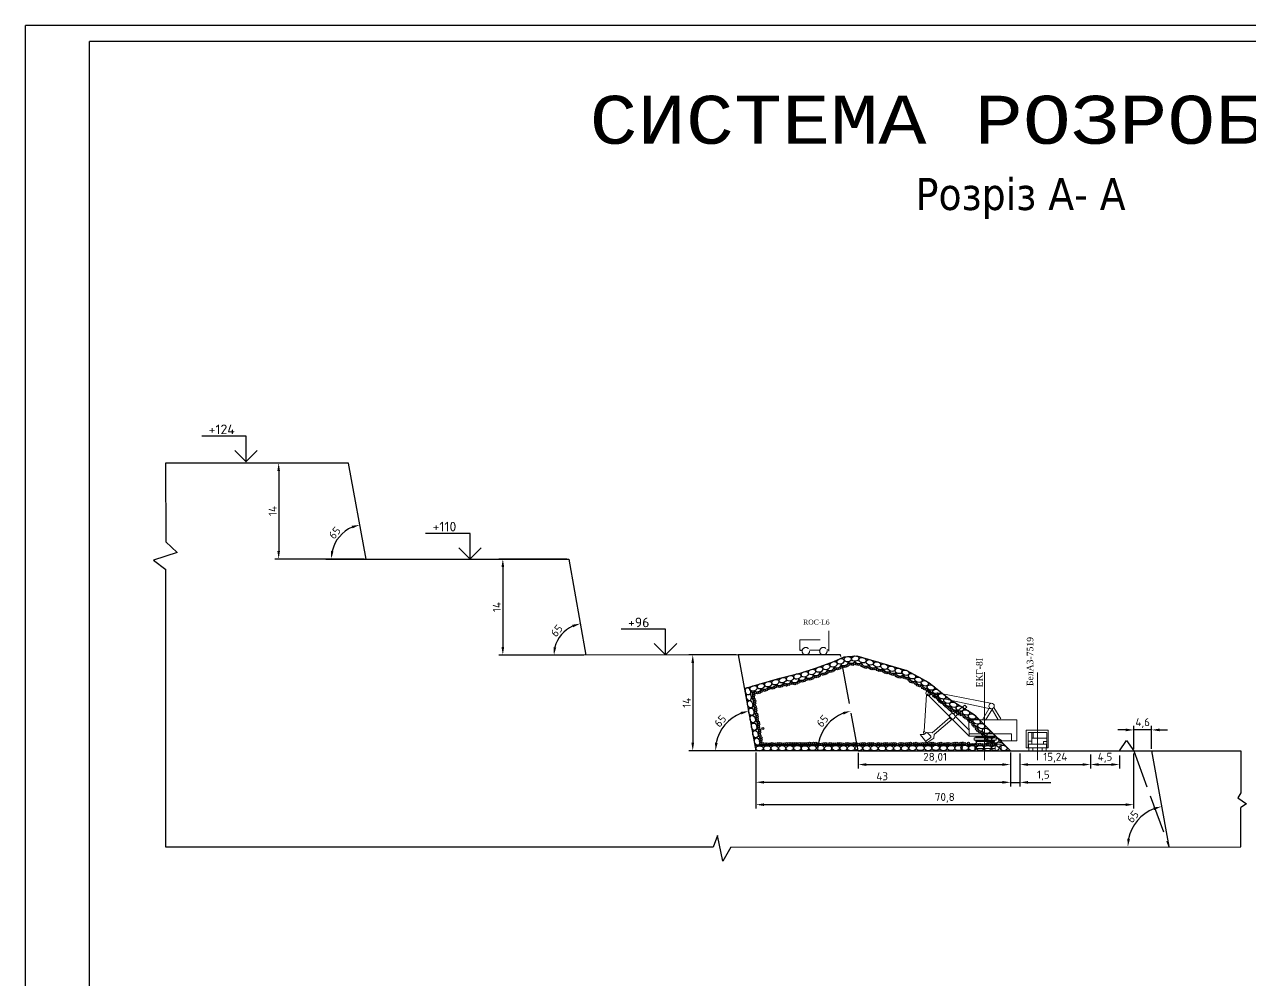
# Model space of a CAD drawing. Header units: millimetres. Extents: x 1400 to 4853, y -623 to 1865.
# Drawn here: x 3108.2 to 3491.1, y 898.7 to 1197.4 of the extents above; entities that cross this region are included whole.
import ezdxf

# ---------------------------------------------------------------- set-up
doc = ezdxf.new("R2010")
doc.units = ezdxf.units.MM
doc.linetypes.add('ACAD_ISO02W100', pattern=[15, 12, -3])
doc.linetypes.add('BORDER2', pattern=[22.225, 6.35, -3.175, 6.35, -3.175, 0, -3.175])
doc.styles.get("Standard").update_dxf_attribs({"font": 'isocpeur.ttf'})
doc.styles.add('стиль2', font='isocteur.ttf')
doc.dimstyles.new('ISO-25', dxfattribs={"dimtxt": 2.5, "dimasz": 2.5, "dimexe": 1.25, "dimexo": 0.625, "dimtad": 1, "dimtxsty": 'Standard', "dimcen": 2.5, "dimadec": 0, "dimazin": 0, "dimtfac": 1, "dimtmove": 0, "dimatfit": 3, "dimfxl": 1, "dimarcsym": 0})

# ---------------------------------------------------------------- blocks, each defined once
blk = doc.blocks.new('*D12')
at = {"color": 0, "lineweight": -2, "transparency": 16777216}
blk.add_line((3367.92, 970.48), (3354.66, 970.49), dxfattribs=at)
blk.add_arc((3368.55, 970.48), 12.64, 111.73, 168.641, dxfattribs=at)
at = {"color": 0, "transparency": 16777216}
for points in [[(3363.75, 982.62), (3363.98, 981.82), (3366.27, 982.92)], [(3356.57, 972.93), (3355.74, 973.01), (3355.91, 970.49)]]:
    blk.add_solid(points, dxfattribs=at)
at = {"layer": 'Defpoints', "color": 0, "transparency": 16777216}
for p in [(3363.06, 1000.46), (3360.96, 980.59), (3368.55, 970.48), (3368.55, 970.48), (3488.08, 970.47)]:
    blk.add_point(p, dxfattribs=at)
at = {"color": 0, "transparency": 16777216, "insert": (3357.38, 979.79), "char_height": 2.5, "attachment_point": 5, "rotation": 50.1855}
blk.add_mtext('65', dxfattribs=at)
blk = doc.blocks.new('*D13')
at = {"color": 0, "lineweight": -2, "transparency": 16777216}
blk.add_line((3336.02, 970.49), (3322.76, 970.49), dxfattribs=at)
blk.add_arc((3336.65, 970.49), 12.64, 111.73, 168.6473, dxfattribs=at)
at = {"color": 0, "transparency": 16777216}
for points in [[(3331.85, 982.63), (3332.09, 981.83), (3334.37, 982.92)], [(3324.67, 972.93), (3323.84, 973.02), (3324.01, 970.49)]]:
    blk.add_solid(points, dxfattribs=at)
at = {"layer": 'Defpoints', "color": 0, "transparency": 16777216}
for p in [(3331.16, 1000.46), (3329.06, 980.59), (3336.65, 970.49), (3336.65, 970.49), (3456.25, 970.49)]:
    blk.add_point(p, dxfattribs=at)
at = {"color": 0, "transparency": 16777216, "insert": (3325.48, 979.8), "char_height": 2.5, "attachment_point": 5, "rotation": 50.1886}
blk.add_mtext('65', dxfattribs=at)
blk = doc.blocks.new('*D4')
at = {"color": 0, "lineweight": -2, "transparency": 16777216}
for p, q in [((3452.1, 977.01), (3449.6, 977.01)), ((3454.6, 971.11), (3454.6, 978.26)), ((3460.18, 977.01), (3454.6, 977.01)), ((3460.18, 971.1), (3460.18, 978.26)), ((3462.68, 977.01), (3465.18, 977.01))]:
    blk.add_line(p, q, dxfattribs=at)
at = {"color": 0, "transparency": 16777216}
for points in [[(3452.1, 977.43), (3452.1, 976.59), (3454.6, 977.01)], [(3462.68, 977.43), (3462.68, 976.59), (3460.18, 977.01)]]:
    blk.add_solid(points, dxfattribs=at)
at = {"layer": 'Defpoints', "color": 0, "transparency": 16777216}
for p in [(3454.6, 977.01), (3454.6, 970.49), (3460.18, 970.47)]:
    blk.add_point(p, dxfattribs=at)
at = {"color": 0, "transparency": 16777216, "insert": (3457.39, 979.14), "char_height": 2.5, "attachment_point": 5}
blk.add_mtext('4,6', dxfattribs=at)
blk = doc.blocks.new('*D14')
at = {"color": 0, "lineweight": -2, "transparency": 16777216}
blk.add_arc((3465.54, 940.5), 12.77, 111.4684, 168.7794, dxfattribs=at)
at = {"color": 0, "transparency": 16777216}
for points in [[(3460.76, 952.79), (3460.98, 951.99), (3463.28, 953.07)], [(3453.43, 942.95), (3452.6, 943.03), (3452.78, 940.5)]]:
    blk.add_solid(points, dxfattribs=at)
at = {"layer": 'Defpoints', "color": 0, "transparency": 16777216}
for p in [(3460.13, 970.47), (3457.89, 950.72), (3398.51, 940.49), (3465.53, 940.6), (3488.1, 940.51)]:
    blk.add_point(p, dxfattribs=at)
at = {"color": 0, "transparency": 16777216, "insert": (3454.29, 949.91), "char_height": 2.5, "attachment_point": 5, "rotation": 50.1239}
blk.add_mtext('65', dxfattribs=at)
blk = doc.blocks.new('*D5')
at = {"color": 0, "lineweight": -2, "transparency": 16777216}
for p, q in [((3336.63, 969.97), (3336.63, 959.41)), ((3416.07, 969.97), (3416.07, 959.41)), ((3339.13, 960.66), (3413.57, 960.66))]:
    blk.add_line(p, q, dxfattribs=at)
at = {"color": 0, "transparency": 16777216}
for points in [[(3339.13, 961.07), (3339.13, 960.24), (3336.63, 960.66)], [(3413.57, 961.07), (3413.57, 960.24), (3416.07, 960.66)]]:
    blk.add_solid(points, dxfattribs=at)
at = {"layer": 'Defpoints', "color": 0, "transparency": 16777216}
for p in [(3336.63, 970.6), (3416.07, 970.6), (3416.07, 960.66)]:
    blk.add_point(p, dxfattribs=at)
at = {"color": 0, "transparency": 16777216, "insert": (3376.05, 962.53), "char_height": 2.5, "attachment_point": 5}
blk.add_mtext('43', dxfattribs=at)
blk = doc.blocks.new('*D6')
at = {"color": 0, "lineweight": -2, "transparency": 16777216}
for p, q in [((3368.55, 969.86), (3368.55, 964.94)), ((3416.07, 969.97), (3416.07, 964.94)), ((3371.05, 966.19), (3413.57, 966.19))]:
    blk.add_line(p, q, dxfattribs=at)
at = {"color": 0, "transparency": 16777216}
for points in [[(3371.05, 966.6), (3371.05, 965.77), (3368.55, 966.19)], [(3413.57, 966.6), (3413.57, 965.77), (3416.07, 966.19)]]:
    blk.add_solid(points, dxfattribs=at)
at = {"layer": 'Defpoints', "color": 0, "transparency": 16777216}
for p in [(3368.55, 970.48), (3416.07, 970.6), (3416.07, 966.19)]:
    blk.add_point(p, dxfattribs=at)
at = {"color": 0, "transparency": 16777216, "insert": (3392.58, 968.31), "char_height": 2.5, "attachment_point": 5}
blk.add_mtext('28,01', dxfattribs=at)
blk = doc.blocks.new('*D7')
at = {"color": 0, "lineweight": -2, "transparency": 16777216}
for p, q in [((3416.07, 969.66), (3416.07, 959.37)), ((3419.07, 969.66), (3419.07, 959.37)), ((3413.57, 960.62), (3411.07, 960.62)), ((3416.07, 960.62), (3419.07, 960.62)), ((3421.57, 960.62), (3428.7, 960.62))]:
    blk.add_line(p, q, dxfattribs=at)
at = {"color": 0, "transparency": 16777216}
for points in [[(3413.57, 961.04), (3413.57, 960.21), (3416.07, 960.62)], [(3421.57, 961.04), (3421.57, 960.21), (3419.07, 960.62)]]:
    blk.add_solid(points, dxfattribs=at)
at = {"layer": 'Defpoints', "color": 0, "transparency": 16777216}
for p in [(3416.07, 970.28), (3419.07, 970.28), (3419.07, 960.62)]:
    blk.add_point(p, dxfattribs=at)
at = {"color": 0, "transparency": 16777216, "insert": (3426.39, 962.75), "char_height": 2.5, "attachment_point": 5}
blk.add_mtext('1,5', dxfattribs=at)
blk = doc.blocks.new('*D8')
at = {"color": 0, "lineweight": -2, "transparency": 16777216}
for p, q in [((3419.07, 969.35), (3419.07, 964.94)), ((3441.11, 969.35), (3441.11, 964.94)), ((3421.57, 966.19), (3438.61, 966.19))]:
    blk.add_line(p, q, dxfattribs=at)
at = {"color": 0, "transparency": 16777216}
for points in [[(3421.57, 966.61), (3421.57, 965.78), (3419.07, 966.19)], [(3438.61, 966.61), (3438.61, 965.78), (3441.11, 966.19)]]:
    blk.add_solid(points, dxfattribs=at)
at = {"layer": 'Defpoints', "color": 0, "transparency": 16777216}
for p in [(3419.07, 969.97), (3441.11, 969.97), (3441.11, 966.19)]:
    blk.add_point(p, dxfattribs=at)
at = {"color": 0, "transparency": 16777216, "insert": (3430.09, 968.32), "char_height": 2.5, "attachment_point": 5}
blk.add_mtext('15,24', dxfattribs=at)
blk = doc.blocks.new('*D9')
at = {"color": 0, "lineweight": -2, "transparency": 16777216}
for p, q in [((3441.11, 969.03), (3441.11, 964.94)), ((3450.15, 969.03), (3450.15, 964.94)), ((3443.61, 966.19), (3447.65, 966.19))]:
    blk.add_line(p, q, dxfattribs=at)
at = {"color": 0, "transparency": 16777216}
for points in [[(3443.61, 966.61), (3443.61, 965.78), (3441.11, 966.19)], [(3447.65, 966.61), (3447.65, 965.78), (3450.15, 966.19)]]:
    blk.add_solid(points, dxfattribs=at)
at = {"layer": 'Defpoints', "color": 0, "transparency": 16777216}
for p in [(3441.11, 969.66), (3450.15, 969.66), (3450.15, 966.19)]:
    blk.add_point(p, dxfattribs=at)
at = {"color": 0, "transparency": 16777216, "insert": (3445.63, 968.32), "char_height": 2.5, "attachment_point": 5}
blk.add_mtext('4,5', dxfattribs=at)
blk = doc.blocks.new('*D10')
at = {"color": 0, "lineweight": -2, "transparency": 16777216}
for p, q in [((3336.63, 969.66), (3336.63, 952.41)), ((3454.57, 969.66), (3454.57, 952.41)), ((3339.13, 953.66), (3452.07, 953.66))]:
    blk.add_line(p, q, dxfattribs=at)
at = {"color": 0, "transparency": 16777216}
for points in [[(3339.13, 954.07), (3339.13, 953.24), (3336.63, 953.66)], [(3452.07, 954.07), (3452.07, 953.24), (3454.57, 953.66)]]:
    blk.add_solid(points, dxfattribs=at)
at = {"layer": 'Defpoints', "color": 0, "transparency": 16777216}
for p in [(3336.63, 970.29), (3454.57, 970.29), (3454.57, 953.66)]:
    blk.add_point(p, dxfattribs=at)
at = {"color": 0, "transparency": 16777216, "insert": (3395.6, 955.78), "char_height": 2.5, "attachment_point": 5}
blk.add_mtext('70,8', dxfattribs=at)
blk = doc.blocks.new('*D15')
at = {"color": 0, "lineweight": -2, "transparency": 16777216}
blk.add_line((3274.24, 1000.38), (3272.29, 1000.37), dxfattribs=at)
blk.add_arc((3283.52, 1000.39), 9.98, 114.5018, 165.7071, dxfattribs=at)
at = {"color": 0, "transparency": 16777216}
for points in [[(3279.26, 1009.87), (3279.51, 1009.08), (3281.77, 1010.22)], [(3274.26, 1002.8), (3273.43, 1002.91), (3273.54, 1000.37)]]:
    blk.add_solid(points, dxfattribs=at)
at = {"layer": 'Defpoints', "color": 0, "transparency": 16777216}
for p in [(3278.17, 1030.39), (3277.55, 1008.39), (3274.87, 1000.38), (3283.52, 1000.4), (3331.16, 1000.46)]:
    blk.add_point(p, dxfattribs=at)
at = {"color": 0, "transparency": 16777216, "insert": (3274.4, 1008.01), "char_height": 2.5, "attachment_point": 5, "rotation": 50.1044}
blk.add_mtext('65', dxfattribs=at)
blk = doc.blocks.new('*D16')
at = {"color": 0, "lineweight": -2, "transparency": 16777216}
blk.add_arc((3214.89, 1030.4), 10.88, 113.5752, 166.7922, dxfattribs=at)
at = {"color": 0, "transparency": 16777216}
for points in [[(3210.42, 1040.77), (3210.67, 1039.97), (3212.93, 1041.1)], [(3204.72, 1032.84), (3203.89, 1032.93), (3204.02, 1030.4)]]:
    blk.add_solid(points, dxfattribs=at)
at = {"layer": 'Defpoints', "color": 0, "transparency": 16777216}
for p in [(3209.4, 1060.38), (3208.36, 1039.09), (3202.29, 1030.4), (3214.89, 1030.4), (3278.17, 1030.39)]:
    blk.add_point(p, dxfattribs=at)
at = {"color": 0, "transparency": 16777216, "insert": (3205.08, 1038.58), "char_height": 2.5, "attachment_point": 5, "rotation": 50.1837}
blk.add_mtext('65', dxfattribs=at)
blk = doc.blocks.new('*D138')
at = {"color": 0, "lineweight": -2, "transparency": 16777216}
for p, q in [((3330.43, 1000.46), (3315.64, 1000.46)), ((3316.89, 997.96), (3316.89, 972.99)), ((3336.02, 970.49), (3315.64, 970.49))]:
    blk.add_line(p, q, dxfattribs=at)
at = {"color": 0, "transparency": 16777216}
for points in [[(3316.48, 997.96), (3317.31, 997.96), (3316.89, 1000.46)], [(3316.48, 972.99), (3317.31, 972.99), (3316.89, 970.49)]]:
    blk.add_solid(points, dxfattribs=at)
at = {"layer": 'Defpoints', "color": 0, "transparency": 16777216}
for p in [(3331.06, 1000.46), (3316.89, 970.49), (3336.65, 970.49)]:
    blk.add_point(p, dxfattribs=at)
at = {"color": 0, "transparency": 16777216, "insert": (3315.02, 985.47), "char_height": 2.5, "attachment_point": 5, "rotation": 90}
blk.add_mtext('14', dxfattribs=at)
blk = doc.blocks.new('*D139')
at = {"color": 0, "lineweight": -2, "transparency": 16777216}
for p, q in [((3277.55, 1030.39), (3256.34, 1030.39)), ((3257.59, 1027.89), (3257.59, 1002.9)), ((3282.9, 1000.4), (3256.34, 1000.4))]:
    blk.add_line(p, q, dxfattribs=at)
at = {"color": 0, "transparency": 16777216}
for points in [[(3257.17, 1027.89), (3258, 1027.89), (3257.59, 1030.39)], [(3257.17, 1002.9), (3258, 1002.9), (3257.59, 1000.4)]]:
    blk.add_solid(points, dxfattribs=at)
at = {"layer": 'Defpoints', "color": 0, "transparency": 16777216}
for p in [(3278.17, 1030.39), (3257.59, 1000.4), (3283.52, 1000.4)]:
    blk.add_point(p, dxfattribs=at)
at = {"color": 0, "transparency": 16777216, "insert": (3255.71, 1015.39), "char_height": 2.5, "attachment_point": 5, "rotation": 90}
blk.add_mtext('14', dxfattribs=at)
blk = doc.blocks.new('*D140')
at = {"color": 0, "lineweight": -2, "transparency": 16777216}
for p, q in [((3208.78, 1060.38), (3186.34, 1060.38)), ((3187.59, 1057.88), (3187.59, 1032.9)), ((3214.27, 1030.4), (3186.34, 1030.4))]:
    blk.add_line(p, q, dxfattribs=at)
at = {"color": 0, "transparency": 16777216}
for points in [[(3187.17, 1057.88), (3188.01, 1057.88), (3187.59, 1060.38)], [(3187.17, 1032.9), (3188.01, 1032.9), (3187.59, 1030.4)]]:
    blk.add_solid(points, dxfattribs=at)
at = {"layer": 'Defpoints', "color": 0, "transparency": 16777216}
for p in [(3209.4, 1060.38), (3187.59, 1030.4), (3214.89, 1030.4)]:
    blk.add_point(p, dxfattribs=at)
at = {"color": 0, "transparency": 16777216, "insert": (3185.72, 1045.39), "char_height": 2.5, "attachment_point": 5, "rotation": 90}
blk.add_mtext('14', dxfattribs=at)

msp = doc.modelspace()

# ---------------------------------------------------------------- linework, layer by layer
at = {"lineweight": 30}
for p, q in [((3177.4057, 1068.7569), (3163.5432, 1068.7569)), ((3177.4057, 1060.7569), (3177.4057, 1068.7569)), ((3173.8682, 1064.2662), (3177.4038, 1060.7307)), ((3180.915, 1064.2662), (3177.3794, 1060.7307)), ((3247.3465, 1038.3699), (3233.484, 1038.3699)), ((3247.3465, 1030.3699), (3247.3465, 1038.3699)), ((3243.809, 1033.8792), (3247.3445, 1030.3437)), ((3250.8558, 1033.8792), (3247.3202, 1030.3437)), ((3308.3642, 1008.4412), (3294.5017, 1008.4412)), ((3308.3642, 1000.4412), (3308.3642, 1008.4412)), ((3304.8408, 1003.9646), (3308.3763, 1000.429)), ((3311.8875, 1003.9646), (3308.352, 1000.429))]:
    msp.add_line(p, q, dxfattribs=at)
at = {"color": 7, "linetype": 'BORDER2', "lineweight": 9}
for p, q in [((3359.3773, 1007.9638), (3359.3773, 1000.3966)), ((3350.3634, 1005.183), (3359.3773, 1005.183)), ((3350.3634, 1001.8809), (3350.3634, 1005.183)), ((3356.5618, 1001.8809), (3353.3364, 1001.8809))]:
    msp.add_line(p, q, dxfattribs=at)
at = {"color": 7, "lineweight": 9}
for p, q in [((3408.0108, 967.5896), (3408.0108, 995.0604)), ((3424.5258, 967.5561), (3424.5258, 994.9948)), ((3389.1375, 976.6091), (3389.889, 987.9858)), ((3403.1712, 975.0995), (3390.0995, 988.1514)), ((3390.3432, 988.3048), (3393.1352, 987.5494)), ((3390.5183, 988.9507), (3393.2469, 988.3833)), ((3392.1214, 987.8203), (3398.2544, 982.0251)), ((3393.2988, 988.6273), (3410.3701, 985.3043)), ((3409.8415, 983.6353), (3392.9178, 987.2589)), ((3401.8185, 984.744), (3398.2732, 982.0685)), ((3398.8173, 981.2121), (3402.4696, 984.1165)), ((3401.8185, 984.744), (3402.4696, 984.1165)), ((3410.9434, 983.9924), (3413.0714, 980.4312)), ((3391.6862, 976.0945), (3397.1371, 980.878)), ((3397.8832, 980.3189), (3392.2872, 975.5561)), ((3398.8121, 981.2585), (3403.2363, 976.9172)), ((3403.0973, 980.1598), (3403.1712, 975.0995)), ((3418.0694, 980.1598), (3403.0973, 980.1598)), ((3409.3475, 983.6469), (3407.3792, 980.1921)), ((3410.4913, 983.6469), (3408.3633, 980.0857)), ((3410.4115, 983.3546), (3412.2468, 980.1921)), ((3418.0694, 973.5482), (3418.0694, 980.1598)), ((3388.9931, 976.4516), (3389.0575, 976.6091)), ((3389.0415, 975.5457), (3388.9931, 976.4516)), ((3389.0575, 976.6091), (3389.0939, 976.6091)), ((3389.0939, 976.6091), (3389.2474, 976.6091)), ((3389.2474, 976.6091), (3389.5608, 975.9809)), ((3388.466, 974.9184), (3387.8644, 975.5457)), ((3387.8644, 975.5457), (3389.0415, 975.5457)), ((3390.0356, 972.9582), (3388.466, 974.9184)), ((3389.0415, 975.5457), (3389.8525, 976.2252)), ((3391.2127, 974.6571), (3389.7217, 973.5071)), ((3389.8525, 976.2252), (3391.6862, 976.0945)), ((3392.1545, 974.4218), (3390.0356, 972.9582)), ((3390.0997, 976.2076), (3391.2127, 975.023)), ((3391.2127, 975.023), (3391.2127, 974.6571)), ((3392.2872, 975.5561), (3392.1545, 974.4218)), ((3403.1712, 975.8013), (3416.4058, 975.8013)), ((3403.1712, 975.0995), (3411.3782, 975.0995)), ((3404.9321, 972.4747), (3405.7279, 973.3593)), ((3411.2961, 972.5082), (3410.5314, 973.3593)), ((3411.3782, 975.0995), (3413.5593, 973.5482)), ((3413.5593, 973.5482), (3418.0694, 973.5482)), ((3416.4058, 975.8013), (3416.4058, 973.622)), ((3421.7294, 973.4468), (3422.8409, 973.4468)), ((3422.7668, 974.434), (3427.4004, 974.434)), ((3422.7792, 976.1986), (3422.7792, 972.4967)), ((3423.2361, 976.2109), (3423.2361, 974.471)), ((3426.374, 972.5783), (3426.374, 973.4066)), ((3426.374, 973.4066), (3427.4004, 973.4066)), ((3411.2966, 971.1957), (3404.9321, 971.1957))]:
    msp.add_line(p, q, dxfattribs=at)
at = {"color": 3, "lineweight": 80, "ltscale": 0.5, "const_width": 0.5}
for points in [[(3108.5082, 356.1429), (3108.5082, 356.1429), (3108.4717, 1197.1429)], [(3108.4717, 1197.1429), (3108.4717, 1197.1429), (3702.4717, 1197.1429)]]:
    msp.add_lwpolyline(points, dxfattribs=at)
at = {"color": 7, "lineweight": 50, "const_width": 0.5}
for points in [[(3128.4717, 1192.1429), (3128.4717, 1192.1429), (3128.4717, 361.1429)], [(3128.4717, 1192.1429), (3128.4717, 1192.1429), (3697.4717, 1192.1429)]]:
    msp.add_lwpolyline(points, dxfattribs=at)
at = {"color": 7}
for points in [[(3177.5051, 1060.3783), (3152.2968, 1060.3783), (3152.2968, 1060.3783)], [(3152.2968, 1060.3783), (3152.3599, 1035.7423)], [(3209.4038, 1060.3783), (3177.4038, 1060.3783)], [(3214.8934, 1030.4004), (3209.4038, 1060.3783)], [(3209.4038, 1060.3783), (3209.4038, 1060.3783)], [(3152.3599, 1035.7423), (3155.8391, 1032.3896), (3148.4868, 1030.0685), (3152.3599, 1027.1027)], [(3202.289, 1030.4004), (3278.1701, 1030.3873)], [(3261.9272, 1030.3953), (3261.0983, 1030.3909)], [(3261.9272, 1030.3953), (3262.414, 1030.3952)], [(3278.1701, 1030.3873), (3283.5219, 1000.3982)], [(3152.3599, 940.3971), (3152.3599, 1027.1027)], [(3331.1594, 1000.465), (3274.8688, 1000.3762), (3274.8688, 1000.3762)], [(3363.0586, 1000.4618), (3331.0586, 1000.4618)], [(3336.6491, 970.487), (3331.1594, 1000.465)], [(3333.0336, 989.9585), (3337.5953, 991.3464), (3344.0412, 993.1309), (3350.7845, 994.8535), (3355.2081, 996.2797), (3355.2081, 996.2797), (3360.9597, 998.3853), (3364.1738, 999.859), (3368.1491, 1000.1698), (3383.7934, 995.5701), (3390.5843, 991.8495), (3397.3929, 986.4377), (3404.7441, 981.803), (3416.0689, 970.4787)], [(3350.3634, 1001.8809), (3351.0843, 1001.8809)], [(3359.381, 1001.9553), (3358.8016, 1001.9553)], [(3363.0586, 1000.4618), (3363.0586, 1000.4618)], [(3333.0808, 989.9728), (3333.2143, 989.291)], [(3333.2143, 989.291), (3333.3524, 988.5264)], [(3450.1455, 970.4867), (3452.2945, 973.6578), (3454.5915, 970.4867)], [(3368.5483, 970.4839), (3324.0112, 970.487)], [(3402.9874, 972.0932), (3336.3625, 972.0932)], [(3368.5483, 970.4839), (3488.0807, 970.4708)], [(3415.5821, 970.4787), (3414.7532, 970.4744)], [(3415.5821, 970.4787), (3416.0689, 970.4787)], [(3460.1345, 970.4708), (3465.5258, 940.6018)], [(3488.0807, 970.4708), (3488.0807, 957.3477)], [(3488.0807, 957.3477), (3487.101, 955.7864), (3489.8171, 953.9536), (3488.0956, 952.7996)], [(3488.0956, 940.5112), (3488.0956, 952.7996)], [(3328.7368, 940.4), (3326.2905, 935.9874), (3324.6553, 944.059), (3323.2245, 940.3808), (3152.3599, 940.3971)], [(3328.7368, 940.4), (3488.0956, 940.5112)]]:
    msp.add_lwpolyline(points, dxfattribs=at)
at = {"color": 7, "linetype": 'ACAD_ISO02W100'}
for points in [[(3368.5483, 970.4839), (3363.0586, 1000.4618)], [(3454.5915, 970.4867), (3465.5258, 940.6018)]]:
    msp.add_lwpolyline(points, dxfattribs=at)
at = {"color": 7, "lineweight": 9}
for points in [[(3393.036, 988.4174), (3393.1148, 988.5191), (3393.186, 988.5849), (3393.2498, 988.62), (3393.3065, 988.6296), (3393.3563, 988.6188), (3393.3995, 988.5927), (3393.4363, 988.5565), (3393.467, 988.5154), (3393.4918, 988.4735), (3393.5113, 988.4315), (3393.526, 988.3889), (3393.5365, 988.3454), (3393.5433, 988.3006), (3393.547, 988.2541), (3393.5481, 988.2055), (3393.5473, 988.1545), (3393.5448, 988.1008), (3393.5406, 988.0447), (3393.5344, 987.9868), (3393.5261, 987.9274), (3393.5153, 987.8671), (3393.5017, 987.8062), (3393.4852, 987.7453), (3393.4655, 987.6848), (3393.4424, 987.6252), (3393.4162, 987.5673), (3393.3873, 987.5118), (3393.356, 987.4598), (3393.3228, 987.4118), (3393.288, 987.3688), (3393.252, 987.3317), (3393.2151, 987.3011), (3393.1778, 987.2776), (3393.1405, 987.2608), (3393.1035, 987.2498), (3393.0673, 987.2438), (3393.0323, 987.242), (3392.999, 987.2436), (3392.9677, 987.2478), (3392.9388, 987.2537), (3392.9128, 987.2612), (3392.8898, 987.2727), (3392.8701, 987.2909), (3392.8539, 987.3189), (3392.8413, 987.3596), (3392.8325, 987.4159), (3392.8278, 987.4908), (3392.8273, 987.5871)], [(3393.254, 988.3796), (3393.2898, 988.2352), (3393.314, 988.1219), (3393.325, 988.0299), (3393.3215, 987.9496), (3393.302, 987.8711), (3393.2652, 987.7849), (3393.2096, 987.6811), (3393.1339, 987.5501)]]:
    msp.add_lwpolyline(points, dxfattribs=at)
for points in [[(3421.0114, 976.9325), (3427.9018, 976.9325), (3427.9018, 971.4142), (3421.0114, 971.4142)], [(3403.0346, 972.4747), (3404.9321, 972.4747), (3404.9321, 970.4914), (3403.0346, 970.4914)], [(3404.7512, 974.5673), (3411.5943, 974.5673), (3411.5943, 973.8476), (3404.7512, 973.8476)], [(3405.2914, 973.7448), (3411.1312, 973.7448), (3411.1312, 973.3593), (3405.2914, 973.3593)], [(3405.3171, 975.1071), (3411.157, 975.1071), (3411.157, 974.7216), (3405.3171, 974.7216)], [(3411.2961, 972.5082), (3413.1936, 972.5082), (3413.1936, 970.5249), (3411.2961, 970.5249)], [(3421.6227, 976.2122), (3427.4195, 976.2122), (3427.4195, 971.3798), (3421.6227, 971.3798)], [(3421.7293, 972.5168), (3427.332, 972.5168), (3427.3126, 971.3798), (3421.7293, 971.3798)], [(3421.8488, 971.3834), (3423.1198, 971.3834), (3423.1198, 970.4857), (3421.8488, 970.4857)], [(3425.9626, 971.3834), (3427.2336, 971.3834), (3427.2336, 970.4857), (3425.9626, 970.4857)]]:
    msp.add_lwpolyline(points, close=True, dxfattribs=at)
at = {"color": 7, "linetype": 'BORDER2', "lineweight": 9}
for centre in [(3352.2079, 1001.5981), (3357.6903, 1001.5981)]:
    msp.add_circle(centre, 1.1634, dxfattribs=at)
at = {"color": 7}
for centre in [(3359.1548, 995.3288), (3359.795, 995.2784), (3360.4202, 995.3994), (3360.9646, 995.732), (3361.4739, 996.1207), (3362.1162, 996.0952), (3362.7267, 996.2669), (3363.2417, 996.6547), (3363.865, 996.82), (3364.5073, 996.8327), (3365.105, 997.0616), (3365.5883, 997.4812), (3366.2299, 997.5291), (3366.8716, 997.505), (3367.4572, 997.8097), (3368.0669, 997.5692), (3368.6926, 997.4248), (3369.3423, 997.505), (3369.7595, 997.0158), (3370.329, 996.703), (3370.9627, 996.5427), (3371.6216, 996.679), (3372.1911, 996.3662), (3372.7847, 996.1176), (3373.4264, 996.0855), (3374.0601, 996.2459), (3374.5495, 995.8369), (3375.1511, 995.6124), (3375.7768, 995.5964), (3376.4025, 995.4039), (3347.506, 991.484), (3348.1569, 991.5169), (3348.7995, 991.4439), (3349.4275, 991.5972), (3349.9606, 991.9623), (3350.5368, 992.2324), (3351.1721, 992.2178), (3351.7928, 992.4149), (3352.2967, 992.8164), (3352.932, 992.8383), (3353.5747, 992.8748), (3354.1735, 993.1085), (3354.6554, 993.5173), (3355.292, 993.6137), (3355.935, 993.7503), (3356.8875, 994.5217), (3357.5368, 994.387), (3358.2072, 994.5035), (3358.7716, 994.8097), (3376.9239, 995.019), (3377.5335, 994.8265), (3378.1664, 994.8467), (3378.7408, 994.5357), (3379.371, 994.3762), (3380.0012, 994.4559), (3380.3921, 993.9614), (3380.9585, 993.6504), (3381.5967, 993.5069), (3382.2428, 993.5866), (3382.8651, 993.4191), (3383.4634, 993.148), (3384.0936, 993.0682), (3384.4683, 992.5345), (3384.931, 992.0959), (3385.5453, 991.8965), (3386.1914, 991.8646), (3386.5903, 991.3781), (3335.6659, 988.8988), (3335.9323, 987.8557), (3336.48, 988.6521), (3337.1134, 988.5993), (3337.7336, 988.7576), (3338.2482, 989.0346), (3338.6836, 989.4832), (3339.3038, 989.3776), (3339.9108, 989.5227), (3340.4387, 989.813), (3341.0193, 990.09), (3341.6263, 990.0372), (3342.2201, 990.156), (3342.7338, 990.4765), (3343.3563, 990.6987), (3343.9343, 990.5802), (3344.5567, 990.6691), (3345.0903, 990.9802), (3345.7127, 991.1432), (3346.928, 991.1877), (3387.0929, 991.0033), (3387.6991, 990.796), (3388.3373, 990.7003), (3388.7043, 990.1659), (3389.2388, 989.823), (3389.8575, 989.6589), (3390.3442, 989.2602), (3390.7989, 988.7976), (3391.3413, 988.4706), (3391.9237, 988.1756), (3392.2348, 987.6093), (3335.7991, 987.2271), (3336.0123, 984.7831), (3336.0176, 986.6357), (3336.2414, 986.0337), (3336.2521, 985.3891), (3336.4013, 984.2823), (3336.6091, 983.6697), (3392.7294, 987.2106), (3393.3277, 986.9793), (3393.6946, 986.4529), (3394.0855, 985.9357), (3394.6259, 985.6167), (3395.264, 985.4891), (3395.5273, 984.8909), (3395.974, 984.4124), (3396.5404, 984.1333), (3397.1706, 984.0535), (3336.4812, 982.3996), (3336.5771, 983.0304), (3336.8596, 981.8775), (3336.9928, 980.6236), (3337.0354, 981.2595), (3337.0461, 979.9843), (3397.5615, 983.5431), (3398.0481, 983.1125), (3398.6384, 982.8812), (3399.2607, 982.8333), (3399.6117, 982.299), (3400.1459, 981.9405), (3400.7458, 981.7236), (3401.3712, 981.647), (3401.6903, 981.1111), (3402.2136, 980.7283), (3402.8135, 980.5241), (3403.1653, 979.9971), (3337.3765, 979.4355), (3337.4191, 978.1782), (3337.4937, 977.5452), (3337.5097, 978.8175), (3337.7762, 976.9539), (3337.8561, 976.3146), (3338.7559, 977.4485), (3403.6491, 979.585), (3404.2404, 979.3163), (3404.3748, 978.6893), (3404.7869, 978.1877), (3405.3603, 977.9011), (3405.5574, 977.292), (3405.9446, 976.7637), (3406.5031, 976.4401), (3407.1388, 976.3201), (3337.6982, 975.6893), (3337.8812, 975.1021), (3338.0991, 972.6483), (3338.1026, 973.3019), (3338.1989, 974.5437), (3338.2856, 973.8987), (3338.7899, 972.7347), (3339.4519, 972.6196), (3340.1139, 972.6483), (3340.9486, 972.6771), (3341.697, 972.7347), (3342.2438, 972.5908), (3342.9346, 972.6483), (3343.5391, 972.7347), (3344.2011, 972.7059), (3344.8631, 972.6196), (3345.5539, 972.6771), (3346.2159, 972.7634), (3346.9067, 972.7059), (3347.6262, 972.7347), (3348.2882, 972.7347), (3348.9215, 972.7634), (3349.4683, 972.7634), (3350.0728, 972.7059), (3350.7636, 972.7634), (3351.4217, 972.704), (3352.0344, 972.704), (3352.7605, 972.772), (3353.3959, 972.8628), (3354.0086, 972.772), (3354.6212, 972.8401), (3355.3247, 972.8628), (3355.8693, 972.704), (3356.4593, 972.5679), (3357.0947, 972.5679), (3357.7073, 972.704), (3358.3881, 972.7267), (3359.0462, 972.6359), (3359.8404, 972.7267), (3360.453, 972.6813), (3361.0657, 972.6813), (3361.7246, 972.6586), (3362.3146, 972.7947), (3362.8802, 972.7826), (3363.5333, 972.6712), (3364.1545, 972.5438), (3364.7279, 972.703), (3365.381, 972.7667), (3365.9863, 972.5915), (3366.5915, 972.6393), (3367.2924, 972.7667), (3367.9136, 972.7508), (3368.5667, 972.5119), (3369.2675, 972.6393), (3369.8728, 972.7826), (3370.5578, 972.7667), (3371.2268, 972.5438), (3371.8639, 972.7349), (3372.5326, 972.7826), (3373.1219, 972.7349), (3373.6954, 972.5278), (3374.3962, 972.6712), (3374.9059, 972.7349), (3375.5909, 972.6552), (3376.1962, 972.5278), (3376.8333, 972.7508), (3377.5023, 972.7508), (3378.1554, 972.6393), (3378.8403, 972.703), (3379.5571, 972.7508), (3380.1942, 972.703), (3380.8154, 972.4641), (3381.5482, 972.7189), (3382.2649, 972.7508), (3382.8862, 972.6075), (3383.5392, 972.703), (3384.2242, 972.7826), (3384.8613, 972.8145), (3385.4753, 972.5756), (3386.0647, 972.7985), (3386.6859, 972.8304), (3387.3389, 972.6871), (3388.0398, 972.6393), (3388.661, 972.7508), (3389.3619, 972.7508), (3389.999, 972.6552), (3390.6202, 972.6712), (3391.2255, 972.8941), (3391.9104, 972.8304), (3392.4839, 972.6712), (3393.121, 972.5278), (3393.7416, 972.7826), (3394.3787, 972.8145), (3395.0477, 972.6393), (3395.6689, 972.6871), (3396.2742, 972.7985), (3396.9432, 972.7667), (3397.5485, 972.4801), (3398.1219, 972.7985), (3398.7591, 972.8782), (3399.4122, 972.8145), (3399.9856, 972.6871), (3400.6227, 972.8941), (3401.244, 972.91), (3401.8333, 972.7349), (3402.4067, 972.4641), (3402.9848, 972.8222), (3403.4118, 972.3195), (3404.0171, 972.431), (3404.6861, 972.3992), (3405.2913, 972.1125), (3405.8648, 972.431), (3406.5019, 972.5106), (3407.155, 972.4469), (3407.3578, 975.7128), (3407.7284, 972.3195), (3407.7675, 975.2255), (3408.3255, 974.9078), (3408.3656, 972.5265), (3408.6949, 974.3817), (3408.7585, 973.7391), (3408.9868, 972.5425), (3409.1611, 973.2306), (3409.7332, 972.9199), (3410.2065, 972.5245), (3410.8197, 972.3527), (3411.3962, 972.5661)]:
    msp.add_circle(centre, 0.3218, dxfattribs=at)
at = {"color": 7, "lineweight": 9}
for centre, radius in [((3390.4713, 988.5101), 0.7981), ((3410.196, 984.474), 0.8437), ((3397.9239, 981.217), 0.8821)]:
    msp.add_circle(centre, radius, dxfattribs=at)
at = {"color": 7}
for centre, start, end in [((3356.5057, 994.0436), 69.452097, 33.33044), ((3335.8364, 988.4897), 159.099649, 66.154341), ((3346.2907, 991.0691), 197.811832, 147.580196), ((3409.5761, 972.3673), 100.910631, 47.347189), ((3410.7343, 972.929), 137.723243, 15.691998), ((3410.1496, 972.0966), 130.296234, 34.544792)]:
    msp.add_arc(centre, 0.3218, start, end, dxfattribs=at)
for centre, major_axis in [((3363.0349, 998.439), (1.1178, 0.3822)), ((3365.2707, 999.1179), (1.1745, 0.1267)), ((3367.6303, 999.3017), (1.1745, 0.1267)), ((3369.9051, 998.7984), (-1.1295, 0.3461)), ((3354.1188, 995.0868), (1.1178, 0.3822)), ((3356.3834, 995.8642), (1.1178, 0.3822)), ((3358.6206, 996.6597), (1.1178, 0.3822)), ((3360.8729, 997.4869), (1.1178, 0.3822)), ((3372.1574, 998.1091), (-1.1295, 0.3461)), ((3374.4466, 997.4699), (-1.1295, 0.3461)), ((3376.7265, 996.7837), (-1.1295, 0.3461)), ((3378.9573, 996.122), (-1.1295, 0.3461)), ((3381.2127, 995.4602), (-1.1295, 0.3461)), ((3383.321, 994.872), (-1.1295, 0.3461)), ((3338.1453, 990.6583), (1.1178, 0.3822)), ((3340.4099, 991.2857), (1.1178, 0.3822)), ((3342.6925, 991.9131), (1.1178, 0.3822)), ((3344.998, 992.5405), (1.1178, 0.3822)), ((3347.2899, 993.1406), (1.1178, 0.3822)), ((3349.5896, 993.723), (1.1178, 0.3822)), ((3351.8678, 994.364), (1.1178, 0.3822)), ((3385.3557, 993.7937), (-1.1295, 0.3461)), ((3387.366, 992.6908), (-1.1295, 0.3461)), ((3389.3517, 991.5634), (-1.1295, 0.3461)), ((3334.1039, 989.0746), (0.2866, -1.146)), ((3335.8806, 989.9901), (1.1178, 0.3822)), ((3391.2638, 990.24), (-1.1295, 0.3461)), ((3392.9897, 988.8549), (-1.1295, 0.3461)), ((3394.7382, 987.4953), (-1.1295, 0.3461)), ((3334.779, 985.0251), (0.2866, -1.146)), ((3335.1647, 982.711), (0.2866, -1.146)), ((3396.4004, 986.1357), (-1.1295, 0.3461)), ((3398.2785, 984.8624), (-1.1295, 0.3461)), ((3400.3016, 983.6715), (-1.1295, 0.3461)), ((3335.6148, 980.397), (0.2866, -1.146)), ((3402.2349, 982.4465), (-1.1295, 0.3461)), ((3404.1138, 981.167), (-1.1295, 0.3461)), ((3405.557, 979.6698), (-1.1295, 0.3461)), ((3336.0327, 978.0187), (0.2866, -1.146)), ((3336.4507, 975.6726), (0.2866, -1.146)), ((3407.0001, 978.1998), (-1.1295, 0.3461)), ((3408.4978, 976.7026), (-1.1295, 0.3461)), ((3336.965, 973.3585), (0.2866, -1.146)), ((3409.9545, 975.2598), (-1.1295, 0.3461)), ((3411.3704, 973.7626), (-1.1295, 0.3461)), ((3337.7435, 971.214), (1.1813, 0)), ((3340.1412, 971.2506), (1.1813, 0)), ((3342.4669, 971.2875), (1.1813, 0)), ((3344.8295, 971.2875), (1.1813, 0)), ((3347.1922, 971.2875), (1.1813, 0)), ((3349.5548, 971.3244), (1.1813, 0)), ((3351.9174, 971.2506), (1.1813, 0)), ((3354.2801, 971.3613), (1.1813, 0)), ((3356.7535, 971.3982), (1.1813, 0)), ((3359.153, 971.2506), (1.1813, 0)), ((3361.5526, 971.3244), (1.1813, 0)), ((3363.9667, 971.2875), (1.1813, 0)), ((3366.3294, 971.2875), (1.1813, 0)), ((3368.7289, 971.3244), (1.1813, 0)), ((3371.2023, 971.2875), (1.1813, 0)), ((3373.5649, 971.2875), (1.1813, 0)), ((3376.0014, 971.2506), (1.1813, 0)), ((3378.4009, 971.2875), (1.1813, 0)), ((3380.7636, 971.2875), (1.1813, 0)), ((3383.0893, 971.2875), (1.1813, 0)), ((3385.5256, 971.3244), (1.1813, 0)), ((3387.9621, 971.3613), (1.1813, 0)), ((3390.3986, 971.3244), (1.1813, 0)), ((3392.7981, 971.3982), (1.1813, 0)), ((3395.1977, 971.3244), (1.1813, 0)), ((3397.5603, 971.3613), (1.1813, 0)), ((3399.886, 971.3613), (1.1813, 0)), ((3401.8426, 971.3982), (1.1813, 0)), ((3404.2434, 971.313), (1.1813, 0)), ((3406.6048, 971.3774), (1.1813, 0)), ((3408.9877, 971.313), (1.1813, 0)), ((3411.3491, 971.2915), (1.1813, 0)), ((3413.9028, 971.367), (-1.1295, 0.3461))]:
    msp.add_ellipse(centre, major_axis=major_axis, ratio=0.68731406, dxfattribs=at)
for centre, major_axis, start_param, end_param in [((3366.3057, 998.671), (-1.1295, 0.3461), 4.75291908, 4.87504658), ((3368.5774, 998.5861), (-1.1295, 0.3461), 4.65352343, 4.71881678), ((3355.4961, 994.8076), (-1.1596, -0.2252), 4.79916706, 4.8432434), ((3357.7253, 995.5505), (-1.1596, -0.2252), 6.5807524, 9.56058811), ((3357.7253, 995.5505), (-1.1596, -0.2252), 4.78410547, 4.80164369), ((3359.8696, 996.4207), (-1.1596, -0.2252), 6.70533674, 9.47255899), ((3359.8696, 996.4207), (-1.1596, -0.2252), 4.70033366, 4.76745371), ((3362.0351, 997.2272), (-1.1596, -0.2252), 6.71284017, 9.64785382), ((3362.0351, 997.2272), (-1.1596, -0.2252), 4.67307498, 4.69087511), ((3364.2856, 997.9489), (-1.1596, -0.2252), 6.40519238, 9.60782985), ((3364.2856, 997.9489), (-1.1596, -0.2252), 4.67276569, 4.67760746), ((3366.3057, 998.671), (-1.1295, 0.3461), 7.13655283, 9.62499413), ((3368.5774, 998.5861), (-1.1295, 0.3461), 6.82153771, 9.15229455), ((3370.7854, 997.7371), (-1.1295, 0.3461), 6.35087562, 9.35813772), ((3370.7854, 997.7371), (-1.1295, 0.3461), 4.69037438, 4.69195663), ((3372.9967, 997.2402), (-1.1295, 0.3461), 6.56432709, 9.22651718), ((3372.9967, 997.2402), (-1.1295, 0.3461), 4.57588935, 4.64646995), ((3375.2896, 996.7416), (-1.1295, 0.3461), 6.74547751, 9.00967207), ((3377.5586, 995.9854), (-1.1295, 0.3461), 0.36650061, 2.81281067), ((3377.5586, 995.9854), (-1.1295, 0.3461), 4.56003823, 4.65026855), ((3379.2704, 995.5477), (-1.1295, 0.3461), 4.0531939, 4.10546385), ((3341.69, 991.1838), (-1.1596, -0.2252), 4.65339677, 4.88073142), ((3344.0983, 991.7321), (-1.1596, -0.2252), 6.70152843, 9.19888025), ((3344.0983, 991.7321), (-1.1596, -0.2252), 4.77387147, 4.91363067), ((3346.4589, 992.2089), (-1.1596, -0.2252), 6.50888491, 9.38056251), ((3346.4589, 992.2089), (-1.1596, -0.2252), 4.85399791, 4.88806094), ((3348.8184, 992.6002), (-1.1596, -0.2252), 6.23931081, 9.62680434), ((3348.8184, 992.6002), (-1.1596, -0.2252), 4.88248736, 4.91075627), ((3351.0377, 993.3431), (-1.1596, -0.2252), 6.4605018, 9.48484556), ((3351.0377, 993.3431), (-1.1596, -0.2252), 4.85173959, 4.86354903), ((3353.3306, 993.9798), (-1.1596, -0.2252), 6.44913433, 9.60151553), ((3353.3306, 993.9798), (-1.1596, -0.2252), 4.87259597, 4.87435282), ((3355.4961, 994.8076), (-1.1596, -0.2252), 6.60524122, 9.50243947), ((3379.2704, 995.5477), (-1.1295, 0.3461), 7.07613372, 9.23106455), ((3381.4597, 994.6721), (-1.1295, 0.3461), 6.24146278, 9.44237827), ((3381.4597, 994.6721), (-1.1295, 0.3461), 4.06421912, 4.23774883), ((3383.7432, 994.2344), (-1.1295, 0.3461), 0.29520042, 2.40187089), ((3385.6937, 993.0139), (-1.1295, 0.3461), 0.05065692, 2.53672364), ((3387.7637, 991.9394), (-1.1295, 0.3461), 0.13494425, 2.42974162), ((3334.3932, 987.3391), (0.2866, -1.146), 3.75242392, 8.58215046), ((3334.7747, 988.0871), (0.2866, -1.146), 6.50377416, 8.91203229), ((3337.1357, 989.7535), (-1.1596, -0.2252), 6.70585486, 9.27659341), ((3337.1357, 989.7535), (-1.1596, -0.2252), 4.69257437, 4.77333758), ((3339.3771, 990.5402), (-1.1596, -0.2252), 6.85583279, 9.06760773), ((3339.3771, 990.5402), (-1.1596, -0.2252), 4.6319524, 4.83645526), ((3341.69, 991.1838), (-1.1596, -0.2252), 6.85149743, 9.05610382), ((3389.7798, 990.8255), (-1.1295, 0.3461), 0.17703051, 2.20139881), ((3391.7038, 989.552), (-1.1295, 0.3461), 0.24783863, 1.96962239), ((3393.442, 988.1326), (-1.1295, 0.3461), 0.21657655, 2.00935161), ((3335.1148, 985.8678), (0.2866, -1.146), 6.57692484, 8.91203229), ((3335.4644, 983.5978), (0.2866, -1.146), 6.6286365, 8.91203229), ((3395.1007, 986.6602), (-1.1295, 0.3461), 0.01372369, 2.08386008), ((3396.8788, 985.217), (-1.1295, 0.3461), 0.01379054, 2.30091432), ((3398.8215, 984.0005), (-1.1295, 0.3461), 0.12195562, 2.38462455), ((3335.8891, 981.2381), (0.2866, -1.146), 6.67036995, 8.91203229), ((3400.8069, 982.8693), (-1.1295, 0.3461), 0.16400955, 2.26664361), ((3400.8069, 982.8693), (-1.1295, 0.3461), 4.04412773, 4.32404534), ((3402.8564, 981.6954), (-1.1295, 0.3461), 0.30953572, 2.04451095), ((3404.4148, 980.4789), (-1.1295, 0.3461), 0.11376909, 1.79683471), ((3336.3511, 978.9284), (0.2866, -1.146), 6.59944191, 8.91203229), ((3336.7008, 976.6164), (0.2866, -1.146), 6.6951576, 8.87667372), ((3405.7385, 978.9636), (-1.1295, 0.3461), 6.25258277, 8.20306087), ((3406.9553, 977.4909), (-1.1295, 0.3461), 5.99998115, 8.44329767), ((3408.7273, 975.9756), (-1.1295, 0.3461), 0.0001123, 1.90853725), ((3406.9553, 977.4909), (-1.1295, 0.3461), 9.90231815, 10.03310682), ((3337.1129, 974.2443), (0.2866, -1.146), 6.8643433, 8.87249524), ((3338.7331, 971.6224), (1.1813, 0), 6.86471559, 8.89391487), ((3341.1915, 971.6631), (1.1813, 0), 6.86471559, 8.89391487), ((3343.6498, 971.6631), (1.1813, 0), 6.86471559, 8.89391487), ((3346.2403, 971.6482), (1.1813, 0), 6.86471559, 8.89391487), ((3348.4111, 971.7061), (1.1813, 0), 6.86471559, 8.89391487), ((3350.8594, 971.6482), (1.1813, 0), 6.86471559, 8.89391487), ((3353.1459, 971.735), (1.1813, 0), 6.86471559, 8.89391487), ((3355.1719, 971.735), (1.1813, 0), 6.86471559, 8.89391487), ((3362.7589, 971.6683), (1.1813, 0), 6.86471559, 8.89391487), ((3365.2914, 971.6502), (1.1813, 0), 6.86471559, 8.89391487), ((3367.5345, 971.6683), (1.1813, 0), 6.86471559, 8.89391487), ((3370.1393, 971.6683), (1.1813, 0), 6.86471559, 8.89391487), ((3372.5452, 971.6683), (1.1813, 0), 6.86471559, 8.89391487), ((3374.9873, 971.614), (1.1813, 0), 6.86471559, 8.89391487), ((3377.251, 971.6358), (1.1813, 0), 6.86471559, 8.89391487), ((3379.5235, 971.6923), (1.1813, 0), 6.86471559, 8.89391487), ((3382.0131, 971.6358), (1.1813, 0), 6.86471559, 8.89391487), ((3384.4099, 971.681), (1.1813, 0), 6.86471559, 8.89391487), ((3386.7163, 971.6923), (1.1813, 0), 6.86471559, 8.89391487), ((3389.2262, 971.681), (1.1813, 0), 6.86471559, 8.89391487), ((3391.5323, 971.7601), (1.1813, 0), 6.86471559, 8.89391487), ((3394.2004, 971.7149), (1.1813, 0), 6.86471559, 8.89391487), ((3396.439, 971.7036), (1.1813, 0), 6.86471559, 8.89391487), ((3398.7811, 971.754), (1.1813, 0), 6.86471559, 8.89391487), ((3400.9486, 971.7616), (1.1813, 0), 6.86471559, 8.89391487), ((3410.1363, 973.9907), (-1.1295, 0.3461), 5.74654143, 8.58446409), ((3410.1363, 973.9907), (-1.1295, 0.3461), 10.58677933, 10.59688845), ((3412.8408, 972.2926), (-1.1295, 0.3461), 3.43035424, 7.0178472), ((3358.3267, 971.5904), (1.1813, 0), 6.86471559, 8.89391487), ((3360.3527, 971.5904), (1.1813, 0), 6.86471559, 8.89391487), ((3400.9486, 971.7616), (1.1813, 0), 4.63341829, 4.67522316), ((3412.8408, 972.2926), (-1.1295, 0.3461), 7.72573803, 7.9848361)]:
    msp.add_ellipse(centre, major_axis=major_axis, ratio=0.68731406, start_param=start_param, end_param=end_param, dxfattribs=at)

# ---------------------------------------------------------------- texts
at = {"lineweight": 30, "attachment_point": 1, "style": 'стиль2'}
for s, insert, char_height, width in [('{\\fISOCTEUR|b0|i0|c204|p49;СИСТЕМА РОЗРОБКИ}', (3284.6659, 1175.1295), 15, 662.7038), ('{\\fTahoma|b0|i0|c204|p34;Розріз A- A}', (3386.5254, 1149.4496), 10, 271.622)]:
    msp.add_mtext(s, dxfattribs=dict(at, insert=insert, char_height=char_height, width=width))
at = {"char_height": 3, "width": 11.072647, "attachment_point": 1}
for s, insert in [('{\\Fromans,extfont|c204;+1\\Fromans,extfont|c0;24}', (3165.7248, 1072.4092)), ('{\\Fromans,extfont|c204;+1\\Fromans,extfont|c0;10}', (3235.6656, 1042.0222)), ('{\\Fromans,extfont|c204;+\\Fromans,extfont|c0;96}', (3296.6833, 1012.0934))]:
    msp.add_mtext(s, dxfattribs=dict(at, insert=insert))
at = {"color": 7, "linetype": 'BORDER2', "lineweight": 9, "insert": (3351.388, 1011.4508), "char_height": 1.54, "width": 6.28356, "attachment_point": 1}
msp.add_mtext('{\\fTimes New Roman|b0|i0|c0|p18;ROC-L6}', dxfattribs=at)
at = {"color": 7, "lineweight": 9, "char_height": 2.002, "attachment_point": 1, "rotation": 90}
for s, insert, width in [('{\\fTimes New Roman|b0|i0|c204|p18;\\C256;БелАЗ-7519}', (3421.2111, 990.7056), 14.779061), ('{\\fTimes New Roman|b0|i0|c204|p18;ЕКГ-8І}', (3405.3756, 990.3356), 25.253213)]:
    msp.add_mtext(s, dxfattribs=dict(at, insert=insert, width=width))

# ---------------------------------------------------------------- dimensions: what is measured, and where the dimension line sits
for base, p1, p2, picture, middle in [((3187.5914, 1030.4004), (3209.4038, 1060.3783), (3214.8934, 1030.4004), '*D140', (3185.7164, 1045.3894)), ((3257.5874, 1000.3982), (3278.1701, 1030.3873), (3283.5219, 1000.3982), '*D139', (3255.7124, 1015.3928)), ((3316.8923, 970.487), (3331.0586, 1000.4618), (3336.6491, 970.487), '*D138', (3315.0173, 985.4744))]:
    dim = msp.add_linear_dim(base=base, p1=p1, p2=p2, angle=90, text='14', dimstyle='ISO-25')
    dim.commit()
    dim.dimension.update_dxf_attribs({"geometry": picture, "text_midpoint": middle})
at = {"color": 7}
for base, line1, line2, picture, middle in [((3208.3607, 1039.0949), ((3202.289, 1030.4004), (3278.1701, 1030.3873)), ((3214.8934, 1030.4004), (3209.4038, 1060.3783)), '*D16', (3205.0785, 1038.5807)), ((3277.5456, 1008.3876), ((3278.1701, 1030.3873), (3283.5219, 1000.3982)), ((3331.1594, 1000.465), (3274.8688, 1000.3762)), '*D15', (3274.404, 1008.0137))]:
    dim = msp.add_angular_dim_2l(base=base, line1=line1, line2=line2, text='65', dimstyle='ISO-25', dxfattribs=at)
    dim.commit()
    dim.dimension.update_dxf_attribs({"geometry": picture, "text_midpoint": middle})
for base, line1, line2, picture, middle in [((3329.0579, 980.5909), ((3336.6491, 970.487), (3331.1594, 1000.465)), ((3336.6491, 970.487), (3456.2491, 970.487)), '*D13', (3325.4807, 979.796)), ((3360.9575, 980.5881), ((3368.5483, 970.4839), (3363.0586, 1000.4618)), ((3368.5483, 970.4839), (3488.0807, 970.4708)), '*D12', (3357.3804, 979.7935)), ((3457.8904, 950.7247), ((3398.5117, 940.4856), (3488.0956, 940.5112)), ((3460.1345, 970.4708), (3465.5258, 940.6018)), '*D14', (3454.2857, 949.9096))]:
    dim = msp.add_angular_dim_2l(base=base, line1=line1, line2=line2, text='65', dimstyle='ISO-25', override={"dimdec": 0, "dimazin": 2}, dxfattribs=at)
    dim.commit()
    dim.dimension.update_dxf_attribs({"geometry": picture, "text_midpoint": middle})
for base, p1, p2, text, picture, middle in [((3454.6006, 977.0111), (3460.1794, 970.4708), (3454.6006, 970.4867), '4,6', '*D4', (3457.39, 979.1361)), ((3454.5681, 953.6567), (3336.6321, 970.2863), (3454.5681, 970.2863), '70,8', '*D10', (3395.6001, 955.7817)), ((3419.0733, 960.6221), (3416.0689, 970.285), (3419.0733, 970.285), '1,5', '*D7', (3426.3858, 962.7471)), ((3441.1079, 966.195), (3419.0733, 969.9725), (3441.1079, 969.9725), '15,24', '*D8', (3430.0906, 968.32))]:
    dim = msp.add_linear_dim(base=base, p1=p1, p2=p2, text=text, dimstyle='ISO-25', dxfattribs=at)
    dim.commit()
    dim.dimension.update_dxf_attribs({"geometry": picture, "text_midpoint": middle})
for base, p1, text, picture, middle in [((3416.0689, 960.6561), (3336.6321, 970.5988), '43', '*D5', (3376.0511, 960.6561)), ((3416.0689, 966.1869), (3368.5483, 970.4839), '28,01', '*D6', (3392.5785, 966.1869))]:
    dim = msp.add_linear_dim(base=base, p1=p1, p2=(3416.0689, 970.5975), text=text, dimstyle='ISO-25', dxfattribs=at)
    dim.commit()
    dim.dimension.update_dxf_attribs({"geometry": picture, "text_midpoint": middle, "dimtype": 160})
dim = msp.add_linear_dim(base=(3450.1453, 966.195), p1=(3441.1079, 969.66), p2=(3450.1453, 969.66), text='4,5', dimstyle='ISO-25', override={"dimtxsty": 'Standard'}, dxfattribs=at)
dim.commit()
dim.dimension.update_dxf_attribs({"geometry": '*D9', "text_midpoint": (3445.6266, 968.32)})

doc.saveas('drawing.dxf')
